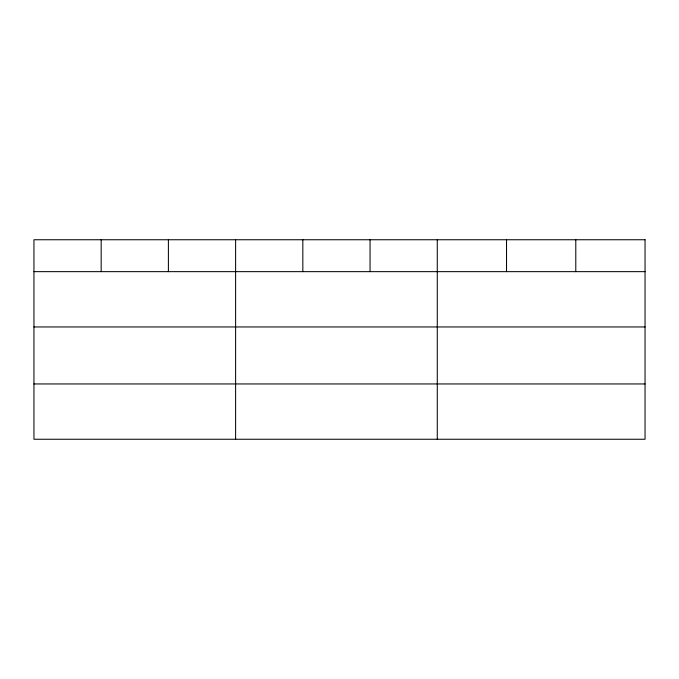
<?xml version="1.0" encoding="UTF-8"?>
<svg xmlns="http://www.w3.org/2000/svg" width="679" height="679" viewBox="0 0 679 679"><rect width="100%" height="100%" fill="white"/><g stroke="black" fill="none" stroke-linecap="round" stroke-linejoin="round"><path stroke-width="1.02" d="M33.95 271.651L645.05 271.651M33.95 326.955L645.05 326.955M33.95 383.949L645.05 383.949M575.792 239.746L575.792 271.651M506.534 239.746L506.534 271.651M437.276 239.746L437.276 439.254M370.055 239.746L370.055 271.651M302.834 239.746L302.834 271.651M235.613 239.746L235.613 439.254M168.392 239.746L168.392 271.651M101.171 239.746L101.171 271.651M645.05 239.746L33.95 239.746L33.95 439.254L645.05 439.254L645.05 239.746"/></g></svg>
